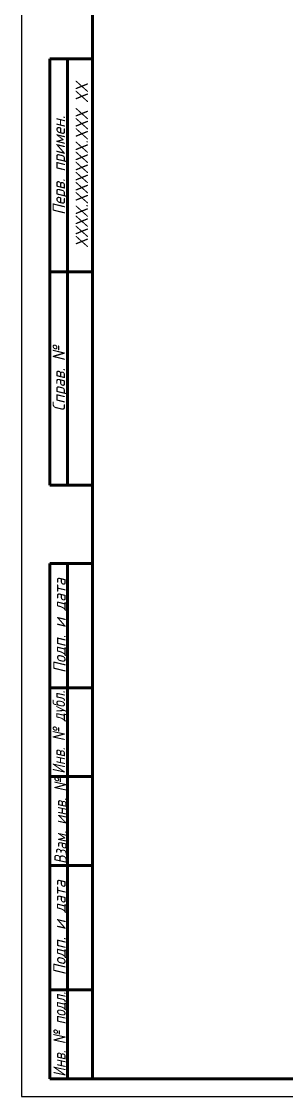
# Model space of a CAD drawing. Header units: millimetres. Extents: x -481 to 718, y -25 to 646.
# Drawn here: x 0 to 74.7, y -15 to 287.5 of the extents above; entities that cross this region are included whole.
import ezdxf

# ---------------------------------------------------------------- set-up
doc = ezdxf.new("R2010")
doc.units = ezdxf.units.MM
doc.header["$LTSCALE"] = 0.5
doc.layers.get('0').update_dxf_attribs({"lineweight": 60})
doc.layers.get('Defpoints').update_dxf_attribs({"color": 5})
doc.layers.add('4-текст', color=7, linetype='Continuous')
doc.styles.get("Standard").update_dxf_attribs({"font": 'isocpeui.ttf', "width": 0.9})

msp = doc.modelspace()

# ---------------------------------------------------------------- linework, layer by layer
for p, q in [((8, 157), (8, 277)), ((8, 277), (20, 277)), ((13, 157), (13, 277)), ((20, 277), (20, 157)), ((8, 217), (20, 217)), ((8, 157), (20, 157)), ((8, -10), (8, 135)), ((20, 135), (8, 135)), ((13, -10), (13, 135)), ((20, 135), (20, -10)), ((20, 100), (8, 100)), ((20, 75), (8, 75)), ((20, 50), (8, 50)), ((20, 15), (8, 15)), ((20, -10), (8, -10))]:
    msp.add_line(p, q)
msp.add_lwpolyline([(20, 574), (20, -10), (415, -10), (415, 574), (20, 574)])
at = {"layer": 'Defpoints'}
msp.add_lwpolyline([(0, 579), (0, -15), (420, -15), (420, 579), (0, 579)], dxfattribs=at)

# ---------------------------------------------------------------- texts
at = {"layer": '4-текст', "color": 7, "insert": (17, 247), "char_height": 3.5, "width": 60, "attachment_point": 5, "rotation": 90}
msp.add_mtext('\\pxsm0.8,qc;{\\C1;XXXX.XXXXXX.XXX XX}', dxfattribs=at)
at = {"layer": '4-текст', "char_height": 3.5, "attachment_point": 5, "rotation": 90}
for s, insert, width in [('\\pxsm0.8,qc;{\\C256;Перв. примен.}', (11, 247), 60), ('\\pxsm0.8,qc;{\\C256;Справ. №}', (11, 187), 60), ('\\pxsm0.8,qc;{\\C256;Подп. и дата}', (11, 117.5), 35), ('\\pxsm0.8,qc;{\\W0.8;\\C256;Инв. № дубл.}', (11, 87.5), 25), ('\\pxsm0.8,qc;{\\W0.8;\\C256;Взам. инв. №}', (11, 62.5), 25), ('\\pxsm0.8,qc;{\\C256;Подп. и дата}', (11, 32.5), 35), ('\\pxsm0.8,qc;{\\W0.8;\\C256;Инв. № подл.}', (11, 2.5), 25)]:
    msp.add_mtext(s, dxfattribs=dict(at, insert=insert, width=width))

doc.saveas('drawing.dxf')
